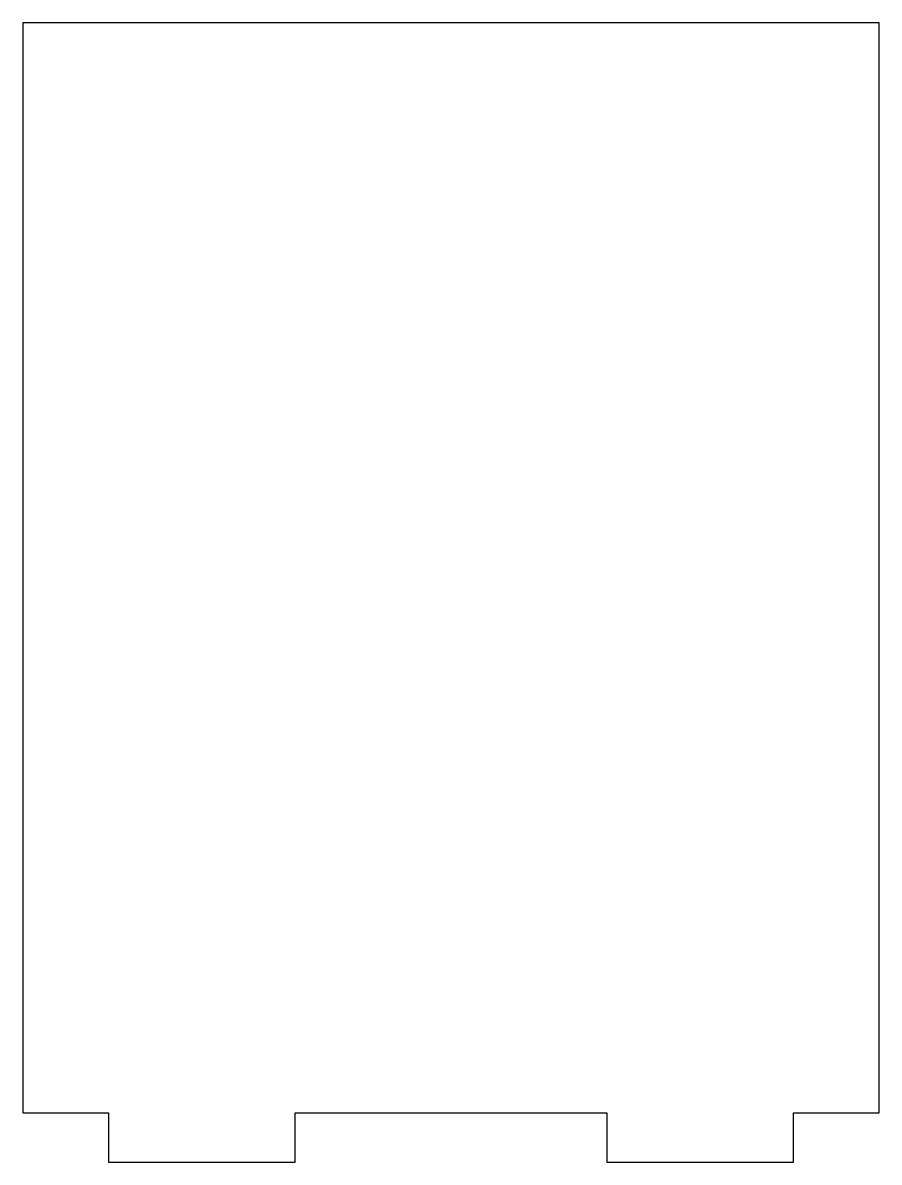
# Model space of a CAD drawing. Header units: millimetres. Extents: x 39 to 149, y 30 to 177.
import ezdxf

# ---------------------------------------------------------------- set-up
doc = ezdxf.new("R2010")
doc.units = ezdxf.units.MM
doc.layers.add('CUT', color=7, linetype='Continuous')

msp = doc.modelspace()

# ---------------------------------------------------------------- linework, layer by layer
at = {"layer": 'CUT'}
for p, q in [((38.75, 176.7), (38.75, 36.7)), ((148.75, 176.7), (38.75, 176.7)), ((148.75, 36.7), (148.75, 176.7)), ((38.75, 36.7), (49.75, 36.7)), ((49.75, 36.7), (49.75, 30.35)), ((73.75, 30.35), (73.75, 36.7)), ((73.75, 36.7), (113.75, 36.7)), ((113.75, 36.7), (113.75, 30.35)), ((137.75, 30.35), (137.75, 36.7)), ((137.75, 36.7), (148.75, 36.7)), ((49.75, 30.35), (73.75, 30.35)), ((113.75, 30.35), (137.75, 30.35))]:
    msp.add_line(p, q, dxfattribs=at)

doc.saveas('drawing.dxf')
